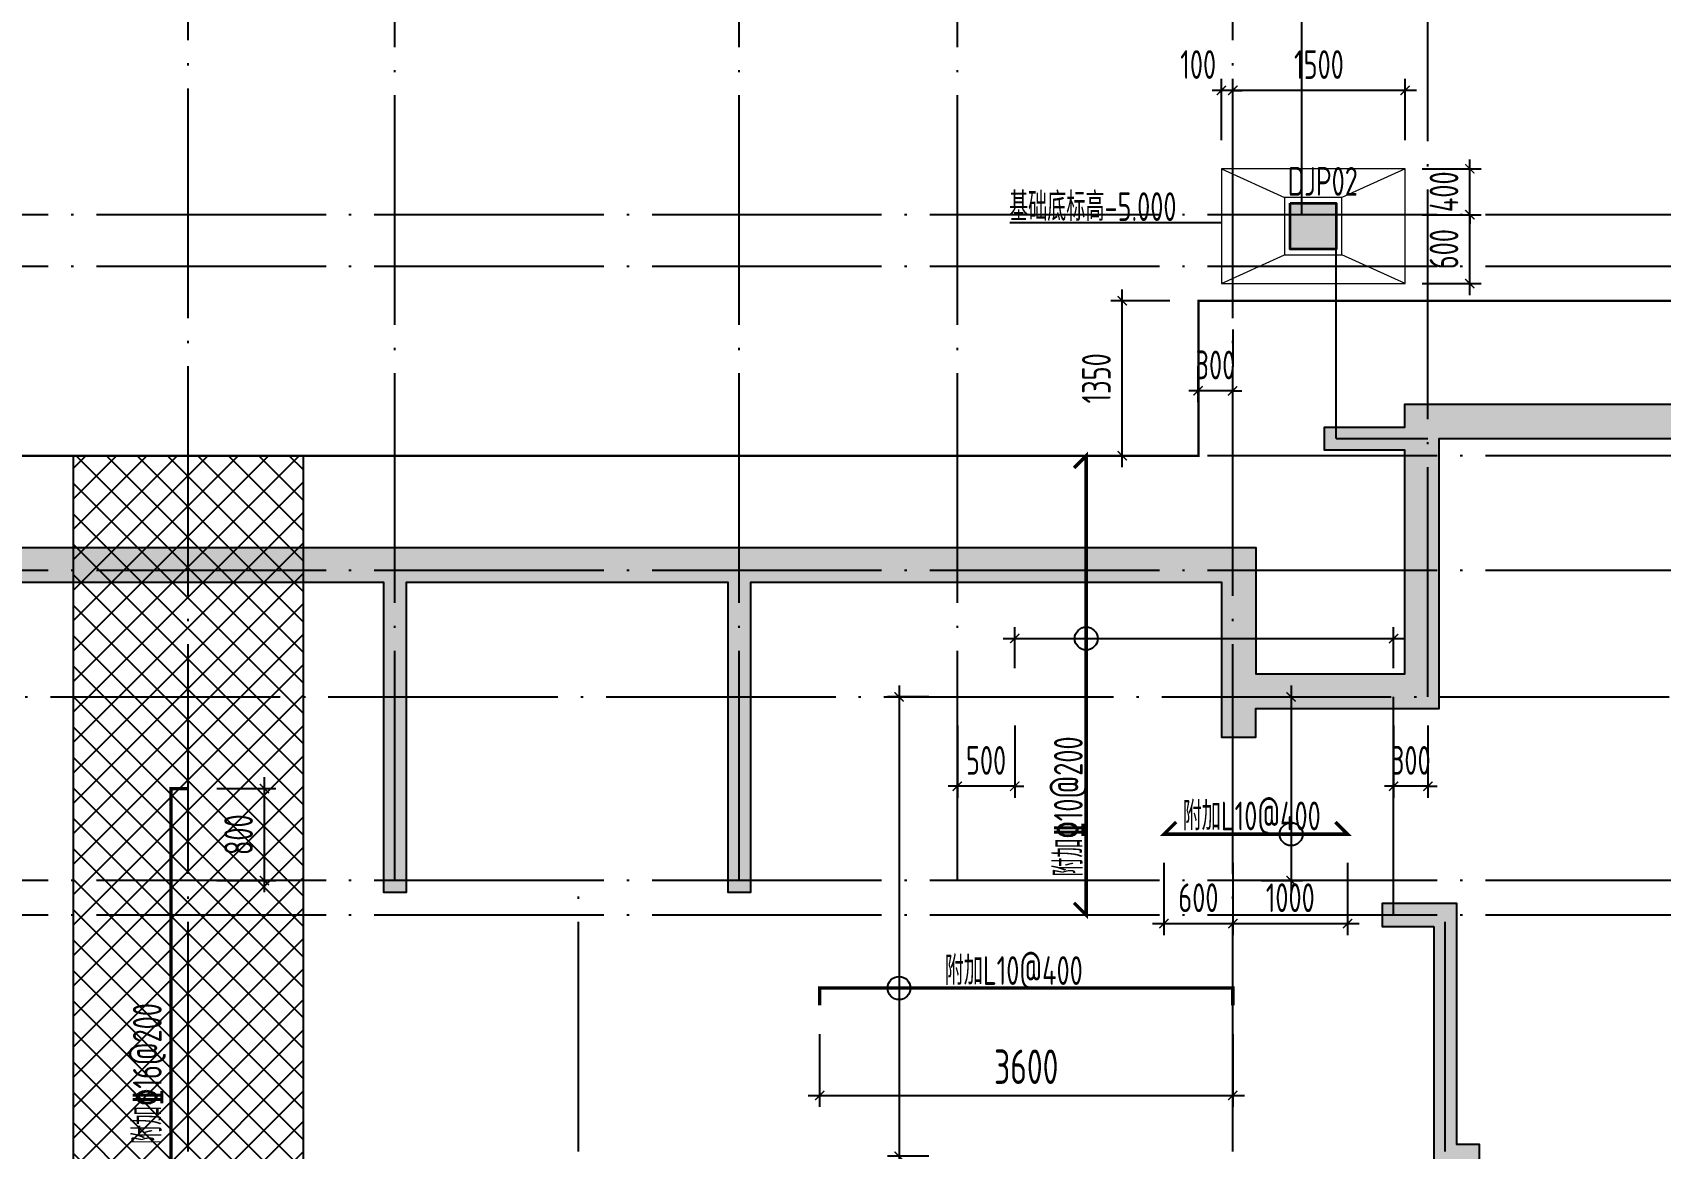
# Model space of a CAD drawing. Extents: x 826826 to 1642106, y -156213 to 399140.
# Drawn here: x 1092918 to 1107100, y 332295 to 342015 of the extents above; entities that cross this region are included whole.
import ezdxf
from ezdxf.enums import TextEntityAlignment as Align

# ---------------------------------------------------------------- set-up
doc = ezdxf.new("R2010")
doc.units = 0
doc.header["$LTSCALE"] = 1000
doc.linetypes.add('DOTE', pattern=[2.42, 2, -0.2, 0.02, -0.2])
doc.layers.get('0').update_dxf_attribs({"linetype": 'CONTINUOUS'})
doc.layers.get('DEFPOINTS').update_dxf_attribs({"linetype": 'CONTINUOUS'})
for name, color, linetype in [('A-DOTE', 10, 'DOTE'), ('DIM_ELEV', 3, 'CONTINUOUS'), ('S-B板配筋', 6, 'CONTINUOUS'), ('S-B板配筋号', 7, 'CONTINUOUS'), ('S-J基础底板', 5, 'CONTINUOUS'), ('S-J基础底板标注', 3, 'CONTINUOUS'), ('S-Q墙填充', 252, 'CONTINUOUS'), ('S-Q墙实线', 6, 'CONTINUOUS'), ('S-Y一般标注', 3, 'CONTINUOUS'), ('S-Z柱填充', 252, 'CONTINUOUS'), ('S-Z柱实线', 6, 'CONTINUOUS'), ('后浇带', 8, 'CONTINUOUS'), ('独立基础', 2, 'CONTINUOUS')]:
    doc.layers.add(name, color=color, linetype=linetype)
doc.layers.add('独基集中标注', color=7, linetype='CONTINUOUS', lineweight=18)
doc.styles.add('TSSD_DIMENSION', font='Tssdeng.shx', dxfattribs={"width": 0.7, "bigfont": 'tssdchn.shx'})
doc.styles.add('TSSD_REIN', font='tssdeng.shx', dxfattribs={"width": 0.7, "height": 300, "bigfont": 'tssdchn.shx'})
doc.styles.add('样式 1', font='yjkeng.shx', dxfattribs={"width": 0.7, "height": 250, "bigfont": 'yjkchn.shx'})
doc.dimstyles.new('TSSD_100_100$0', dxfattribs={"dimtxt": 300, "dimasz": 80, "dimexe": 100, "dimexo": 250, "dimgap": 100, "dimtad": 1, "dimdec": 0, "dimzin": 0, "dimdsep": 46, "dimtxsty": 'TSSD_DIMENSION', "dimblk": 'ARCHTICK', "dimcen": 0, "dimdle": 100, "dimclrd": 3, "dimclre": 3, "dimclrt": 7, "dimadec": 0, "dimazin": 0, "dimtfac": 1, "dimtdec": 0, "dimtix": 1, "dimtmove": 2, "dimatfit": 3, "dimldrblk": 'ARCHTICK', "dimfxl": 0, "dimtolj": 1, "dimtzin": 0, "dimarcsym": 0})

# ---------------------------------------------------------------- blocks, each defined once
blk = doc.blocks.new('20210801.08473688')
at = {"layer": 'A-DOTE'}
for p, q in [((28700, 3300), (28700, 19800)), ((30500, 10500), (30500, 19800)), ((33500, 10500), (33500, 19800)), ((35400, 10500), (35400, 19800)), ((37800, 3300), (37800, 19800)), ((39500, 12100), (39500, 19800)), ((38400, 16300), (38400, 18800)), ((54100, 16300), (3300, 16300)), ((38700, 14350), (38700, 16300)), ((54100, 15850), (3300, 15850)), ((38700, 14350), (39500, 14350)), ((54100, 14200), (3300, 14200)), ((54100, 13200), (3300, 13200)), ((3300, 12100), (54100, 12100)), ((39200, 10200), (39200, 12100)), ((54100, 10500), (3300, 10500)), ((32100, 3300), (32100, 10500)), ((54100, 10200), (3300, 10200)), ((39650, 3300), (39650, 10200))]:
    blk.add_line(p, q, dxfattribs=at)
blk = doc.blocks.new('_ArchTick')
at = {"color": 0, "linetype": 'ByBlock', "const_width": 0.15}
blk.add_lwpolyline([(-0.5, -0.5), (0.5, 0.5)], dxfattribs=at)
blk = doc.blocks.new('*D1019')
at = {"layer": 'DEFPOINTS', "color": 0}
for p in [(1104775, 340828), (1105439, 340828), (1104775, 340428)]:
    blk.add_point(p, dxfattribs=at)
at = {"layer": 'S-J基础底板标注', "color": 3, "lineweight": -2}
for p, q in [((1105025, 340828), (1105539, 340828)), ((1105439, 340828), (1105439, 340908)), ((1105439, 340428), (1105439, 340828)), ((1105025, 340428), (1105539, 340428)), ((1105439, 340428), (1105439, 340348))]:
    blk.add_line(p, q, dxfattribs=at)
at = {"layer": 'S-J基础底板标注', "color": 3, "lineweight": -2, "xscale": 80, "yscale": 80, "zscale": 80}
for p, rotation in [((1105439, 340828), 270), ((1105439, 340428), 90)]:
    blk.add_blockref('_ArchTick', p, dxfattribs=dict(at, rotation=rotation))
at = {"layer": 'S-J基础底板标注', "color": 7, "insert": (1105214, 340628), "char_height": 250, "attachment_point": 5, "rotation": 90, "style": 'TSSD_DIMENSION'}
blk.add_mtext('\\A1;400', dxfattribs=at)
blk = doc.blocks.new('*D1020')
at = {"layer": 'DEFPOINTS', "color": 0}
for p in [(1104775, 340428), (1105439, 340428), (1104775, 339828)]:
    blk.add_point(p, dxfattribs=at)
at = {"layer": 'S-J基础底板标注', "color": 3, "lineweight": -2}
for p, q in [((1105439, 339728), (1105439, 340528)), ((1105025, 340428), (1105539, 340428)), ((1105025, 339828), (1105539, 339828))]:
    blk.add_line(p, q, dxfattribs=at)
at = {"layer": 'S-J基础底板标注', "color": 3, "lineweight": -2, "xscale": 80, "yscale": 80, "zscale": 80}
for p, rotation in [((1105439, 340428), 90), ((1105439, 339828), 270)]:
    blk.add_blockref('_ArchTick', p, dxfattribs=dict(at, rotation=rotation))
at = {"layer": 'S-J基础底板标注', "color": 7, "insert": (1105214, 340128), "char_height": 250, "attachment_point": 5, "rotation": 90, "style": 'TSSD_DIMENSION'}
blk.add_mtext('\\A1;600', dxfattribs=at)
blk = doc.blocks.new('*D1021')
at = {"layer": 'DEFPOINTS', "color": 0}
for p in [(1103275, 341511), (1103275, 340828), (1103375, 340828)]:
    blk.add_point(p, dxfattribs=at)
at = {"layer": 'S-J基础底板标注', "color": 3, "lineweight": -2}
for p, q in [((1103275, 341511), (1103195, 341511)), ((1103275, 341078), (1103275, 341611)), ((1103375, 341511), (1103275, 341511)), ((1103375, 341078), (1103375, 341611)), ((1103375, 341511), (1103455, 341511))]:
    blk.add_line(p, q, dxfattribs=at)
at = {"layer": 'S-J基础底板标注', "color": 3, "lineweight": -2, "xscale": 80, "yscale": 80, "zscale": 80}
for p, rotation in [((1103275, 341511), 6.404546834322718e-06), ((1103375, 341511), 180.0000064045468)]:
    blk.add_blockref('_ArchTick', p, dxfattribs=dict(at, rotation=rotation))
at = {"layer": 'S-J基础底板标注', "color": 7, "insert": (1103073, 341736), "char_height": 250, "attachment_point": 5, "rotation": 0, "style": 'TSSD_DIMENSION'}
blk.add_mtext('\\A1;100', dxfattribs=at)
blk = doc.blocks.new('*D1028')
at = {"layer": 'DEFPOINTS', "color": 0}
for p in [(1102411, 339678), (1103075, 339678), (1103075, 338328)]:
    blk.add_point(p, dxfattribs=at)
at = {"layer": 'S-J基础底板标注', "color": 3, "lineweight": -2}
for p, q in [((1102825, 339678), (1102311, 339678)), ((1102411, 338228), (1102411, 339778)), ((1102825, 338328), (1102311, 338328))]:
    blk.add_line(p, q, dxfattribs=at)
at = {"layer": 'S-J基础底板标注', "color": 3, "lineweight": -2, "xscale": 80, "yscale": 80, "zscale": 80}
for p, rotation in [((1102411, 339678), 90), ((1102411, 338328), 270)]:
    blk.add_blockref('_ArchTick', p, dxfattribs=dict(at, rotation=rotation))
at = {"layer": 'S-J基础底板标注', "color": 7, "insert": (1102186, 339003), "char_height": 250, "attachment_point": 5, "rotation": 90, "style": 'TSSD_DIMENSION'}
blk.add_mtext('\\A1;1350', dxfattribs=at)
blk = doc.blocks.new('*D1029')
at = {"layer": 'DEFPOINTS', "color": 0}
for p in [(1103075, 339678), (1103375, 339677), (1103072, 338894)]:
    blk.add_point(p, dxfattribs=at)
at = {"layer": 'S-J基础底板标注', "color": 3, "lineweight": -2}
for p, q in [((1103074, 339428), (1103071, 338794)), ((1103374, 339427), (1103371, 338793)), ((1103072, 338894), (1102992, 338895)), ((1103372, 338893), (1103072, 338894)), ((1103372, 338893), (1103452, 338893))]:
    blk.add_line(p, q, dxfattribs=at)
at = {"layer": 'S-J基础底板标注', "color": 3, "lineweight": -2, "xscale": 80, "yscale": 80, "zscale": 80}
for p, rotation in [((1103072, 338894), 359.7453935902107), ((1103372, 338893), 179.7453935902106)]:
    blk.add_blockref('_ArchTick', p, dxfattribs=dict(at, rotation=rotation))
at = {"layer": 'S-J基础底板标注', "color": 7, "insert": (1103223, 339119), "char_height": 250, "attachment_point": 5, "rotation": 359.7454, "style": 'TSSD_DIMENSION'}
blk.add_mtext('\\A1;300', dxfattribs=at)
blk = doc.blocks.new('*D1042')
at = {"layer": 'DEFPOINTS', "color": 0, "ltscale": 0.5}
for p in [(1100975, 336228), (1100467, 332228), (1100975, 332228)]:
    blk.add_point(p, dxfattribs=at)
at = {"layer": 'S-J基础底板标注', "color": 3, "lineweight": -2, "ltscale": 0.5}
for p, q in [((1100467, 336328), (1100467, 332128)), ((1100725, 336228), (1100367, 336228)), ((1100725, 332228), (1100367, 332228))]:
    blk.add_line(p, q, dxfattribs=at)
at = {"layer": 'S-J基础底板标注', "color": 3, "lineweight": -2, "ltscale": 0.5, "xscale": 80, "yscale": 80, "zscale": 80}
for p, rotation in [((1100467, 336228), 89.9995530177873), ((1100467, 332228), 269.9995530177873)]:
    blk.add_blockref('_ArchTick', p, dxfattribs=dict(at, rotation=rotation))
blk = doc.blocks.new('*D1040')
at = {"layer": 'DEFPOINTS', "color": 0}
for p in [(1099775, 333542), (1103375, 333542), (1103375, 332757)]:
    blk.add_point(p, dxfattribs=at)
at = {"layer": 'S-J基础底板标注', "color": 3, "lineweight": -2}
for p, q in [((1099775, 333292), (1099775, 332657)), ((1103375, 333292), (1103375, 332657)), ((1099675, 332757), (1103475, 332757))]:
    blk.add_line(p, q, dxfattribs=at)
at = {"layer": 'S-J基础底板标注', "color": 3, "lineweight": -2, "xscale": 80, "yscale": 80, "zscale": 80, "rotation": 180}
blk.add_blockref('_ArchTick', (1099775, 332757), dxfattribs=at)
at = {"layer": 'S-J基础底板标注', "color": 3, "lineweight": -2, "xscale": 80, "yscale": 80, "zscale": 80}
blk.add_blockref('_ArchTick', (1103375, 332757), dxfattribs=at)
at = {"layer": 'S-J基础底板标注', "color": 7, "insert": (1101575, 333007), "char_height": 300, "attachment_point": 5, "style": 'TSSD_DIMENSION'}
blk.add_mtext('\\A1;3600', dxfattribs=at)
blk = doc.blocks.new('*D1057')
at = {"layer": 'DEFPOINTS', "color": 0}
for p in [(1094275, 335429), (1094938, 335429), (1094275, 334628)]:
    blk.add_point(p, dxfattribs=at)
at = {"layer": 'S-J基础底板标注', "color": 3, "lineweight": -2}
for p, q in [((1094525, 335429), (1095038, 335429)), ((1094938, 334528), (1094938, 335529)), ((1094525, 334628), (1095038, 334628))]:
    blk.add_line(p, q, dxfattribs=at)
at = {"layer": 'S-J基础底板标注', "color": 3, "lineweight": -2, "xscale": 80, "yscale": 80, "zscale": 80}
for p, rotation in [((1094938, 335429), 90), ((1094938, 334628), 270)]:
    blk.add_blockref('_ArchTick', p, dxfattribs=dict(at, rotation=rotation))
at = {"layer": 'S-J基础底板标注', "color": 7, "insert": (1094713, 335028), "char_height": 250, "attachment_point": 5, "rotation": 90, "style": 'TSSD_DIMENSION'}
blk.add_mtext('\\A1;800', dxfattribs=at)
blk = doc.blocks.new('*D1060')
at = {"layer": 'DEFPOINTS', "color": 0, "ltscale": 0.5}
for p in [(1103375, 336228), (1103375, 334628), (1103883, 334628)]:
    blk.add_point(p, dxfattribs=at)
at = {"layer": 'S-J基础底板标注', "color": 3, "lineweight": -2, "ltscale": 0.5}
for p, q in [((1103883, 336328), (1103883, 334528)), ((1103625, 336228), (1103983, 336228)), ((1103625, 334628), (1103983, 334628))]:
    blk.add_line(p, q, dxfattribs=at)
at = {"layer": 'S-J基础底板标注', "color": 3, "lineweight": -2, "ltscale": 0.5, "xscale": 80, "yscale": 80, "zscale": 80}
for p, rotation in [((1103883, 336228), 90), ((1103883, 334628), 270)]:
    blk.add_blockref('_ArchTick', p, dxfattribs=dict(at, rotation=rotation))
blk = doc.blocks.new('*D1058')
at = {"layer": 'DEFPOINTS', "color": 0}
for p in [(1102775, 335033), (1103375, 335033), (1103375, 334254)]:
    blk.add_point(p, dxfattribs=at)
at = {"layer": 'S-J基础底板标注', "color": 3, "lineweight": -2}
for p, q in [((1102775, 334783), (1102775, 334154)), ((1103375, 334783), (1103375, 334154)), ((1102675, 334254), (1103475, 334254))]:
    blk.add_line(p, q, dxfattribs=at)
at = {"layer": 'S-J基础底板标注', "color": 3, "lineweight": -2, "xscale": 80, "yscale": 80, "zscale": 80, "rotation": 180}
blk.add_blockref('_ArchTick', (1102775, 334254), dxfattribs=at)
at = {"layer": 'S-J基础底板标注', "color": 3, "lineweight": -2, "xscale": 80, "yscale": 80, "zscale": 80}
blk.add_blockref('_ArchTick', (1103375, 334254), dxfattribs=at)
at = {"layer": 'S-J基础底板标注', "color": 7, "insert": (1103075, 334479), "char_height": 250, "attachment_point": 5, "style": 'TSSD_DIMENSION'}
blk.add_mtext('\\A1;600', dxfattribs=at)
blk = doc.blocks.new('*D1059')
at = {"layer": 'DEFPOINTS', "color": 0}
for p in [(1103375, 335033), (1104375, 335033), (1104375, 334254)]:
    blk.add_point(p, dxfattribs=at)
at = {"layer": 'S-J基础底板标注', "color": 3, "lineweight": -2}
for p, q in [((1103375, 334783), (1103375, 334154)), ((1104375, 334783), (1104375, 334154)), ((1103275, 334254), (1104475, 334254))]:
    blk.add_line(p, q, dxfattribs=at)
at = {"layer": 'S-J基础底板标注', "color": 3, "lineweight": -2, "xscale": 80, "yscale": 80, "zscale": 80, "rotation": 180}
blk.add_blockref('_ArchTick', (1103375, 334254), dxfattribs=at)
at = {"layer": 'S-J基础底板标注', "color": 3, "lineweight": -2, "xscale": 80, "yscale": 80, "zscale": 80}
blk.add_blockref('_ArchTick', (1104375, 334254), dxfattribs=at)
at = {"layer": 'S-J基础底板标注', "color": 7, "insert": (1103875, 334479), "char_height": 250, "attachment_point": 5, "style": 'TSSD_DIMENSION'}
blk.add_mtext('\\A1;1000', dxfattribs=at)
blk = doc.blocks.new('20210820.17331684')
at = {"layer": '独立基础', "lineweight": 18}
for p, q in [((74774, 64347), (75324, 64097)), ((76374, 64347), (75824, 64097)), ((74774, 63347), (75324, 63597)), ((76374, 63347), (75824, 63597))]:
    blk.add_line(p, q, dxfattribs=at)
for points in [[(76374, 64347), (74774, 64347), (74774, 63347), (76374, 63347)], [(75824, 64097), (75324, 64097), (75324, 63597), (75824, 63597)]]:
    blk.add_lwpolyline(points, close=True, dxfattribs=at)
blk = doc.blocks.new('*D2450')
at = {"layer": 'DEFPOINTS', "color": 0, "ltscale": 0.5}
for p in [(1104775, 336737), (1101475, 336228), (1104775, 336228)]:
    blk.add_point(p, dxfattribs=at)
at = {"layer": 'S-J基础底板标注', "color": 3, "lineweight": -2, "ltscale": 0.5}
for p, q in [((1101475, 336478), (1101475, 336837)), ((1104775, 336478), (1104775, 336837)), ((1101375, 336737), (1104875, 336737))]:
    blk.add_line(p, q, dxfattribs=at)
at = {"layer": 'S-J基础底板标注', "color": 3, "lineweight": -2, "ltscale": 0.5, "xscale": 80, "yscale": 80, "zscale": 80, "rotation": 180}
blk.add_blockref('_ArchTick', (1101475, 336737), dxfattribs=at)
at = {"layer": 'S-J基础底板标注', "color": 3, "lineweight": -2, "ltscale": 0.5, "xscale": 80, "yscale": 80, "zscale": 80}
blk.add_blockref('_ArchTick', (1104775, 336737), dxfattribs=at)
blk = doc.blocks.new('*D2453')
at = {"layer": 'DEFPOINTS', "color": 0}
for p in [(1100975, 336228), (1101475, 336228), (1100975, 335450)]:
    blk.add_point(p, dxfattribs=at)
at = {"layer": 'S-J基础底板标注', "color": 3, "lineweight": -2}
for p, q in [((1100975, 335978), (1100975, 335350)), ((1101475, 335978), (1101475, 335350)), ((1100975, 335450), (1100895, 335450)), ((1101475, 335450), (1100975, 335450)), ((1101475, 335450), (1101555, 335450))]:
    blk.add_line(p, q, dxfattribs=at)
at = {"layer": 'S-J基础底板标注', "color": 3, "lineweight": -2, "xscale": 80, "yscale": 80, "zscale": 80}
for p, rotation in [((1100975, 335450), 359.9999604591989), ((1101475, 335450), 179.9999604591989)]:
    blk.add_blockref('_ArchTick', p, dxfattribs=dict(at, rotation=rotation))
at = {"layer": 'S-J基础底板标注', "color": 7, "insert": (1101225, 335675), "char_height": 250, "attachment_point": 5, "rotation": 360, "style": 'TSSD_DIMENSION'}
blk.add_mtext('\\A1;500', dxfattribs=at)
blk = doc.blocks.new('*D2454')
at = {"layer": 'DEFPOINTS', "color": 0}
for p in [(1104775, 336228), (1105075, 336228), (1104775, 335450)]:
    blk.add_point(p, dxfattribs=at)
at = {"layer": 'S-J基础底板标注', "color": 3, "lineweight": -2}
for p, q in [((1104775, 335978), (1104775, 335350)), ((1105075, 335978), (1105075, 335350)), ((1104775, 335450), (1104695, 335450)), ((1105075, 335450), (1104775, 335450)), ((1105075, 335450), (1105155, 335450))]:
    blk.add_line(p, q, dxfattribs=at)
at = {"layer": 'S-J基础底板标注', "color": 3, "lineweight": -2, "xscale": 80, "yscale": 80, "zscale": 80}
for p, rotation in [((1104775, 335450), 359.999999999911), ((1105075, 335450), 179.9999999999111)]:
    blk.add_blockref('_ArchTick', p, dxfattribs=dict(at, rotation=rotation))
at = {"layer": 'S-J基础底板标注', "color": 7, "insert": (1104925, 335675), "char_height": 250, "attachment_point": 5, "style": 'TSSD_DIMENSION'}
blk.add_mtext('\\A1;300', dxfattribs=at)
blk = doc.blocks.new('*D2470')
at = {"layer": 'DEFPOINTS', "color": 0}
for p in [(1103375, 341511), (1103375, 340828), (1104875, 340828)]:
    blk.add_point(p, dxfattribs=at)
at = {"layer": 'S-J基础底板标注', "color": 3, "lineweight": -2}
for p, q in [((1104975, 341511), (1103275, 341511)), ((1103375, 341078), (1103375, 341611)), ((1104875, 341078), (1104875, 341611))]:
    blk.add_line(p, q, dxfattribs=at)
at = {"layer": 'S-J基础底板标注', "color": 3, "lineweight": -2, "xscale": 80, "yscale": 80, "zscale": 80}
for p, rotation in [((1103375, 341511), 180.0000064045175), ((1104875, 341511), 6.404517556291012e-06)]:
    blk.add_blockref('_ArchTick', p, dxfattribs=dict(at, rotation=rotation))
at = {"layer": 'S-J基础底板标注', "color": 7, "insert": (1104125, 341736), "char_height": 250, "attachment_point": 5, "rotation": 0, "style": 'TSSD_DIMENSION'}
blk.add_mtext('\\A1;1500', dxfattribs=at)

msp = doc.modelspace()

# ---------------------------------------------------------------- hatches: boundary and pattern name
at = {"layer": 'S-Q墙填充'}
h = msp.add_hatch(dxfattribs=at)
h.set_pattern_fill('ARMORED', color=252, scale=50, style=0)
h.set_pattern_definition([(50, (-113647.46, -428945.12), (358.63009, -31.37607), [37.5, -412.5]), (355, (-113647.46, -428945.12), (-69.37567, 376.09607), [30, -330]), (100.4514, (-113617.57, -428947.74), (289.25469, 344.71977), [31.870095, -350.57106]), (46.1842, (-113647.46, -428845.12), (533.62052, -82.75951), [56.25, -618.75]), (96.6356, (-113603, -428852), (467.33135, 487.05894), [47.80514, -525.8565]), (351.1842, (-113647.46, -428845.1), (467.33097, 487.0593), [45, -495]), (21, (-113597.46, -428870.12), (298.453526, -201.309445), [37.5, -412.5]), (326, (-113597.46, -428870.12), (121.65767, 362.57502), [30, -330]), (71.4514, (-113572.6, -428886.9), (420.111314, 161.26525), [31.870095, -350.57106]), (37.5, (-113647.46, -428945.12), (6.079928, 166.446927), [0, -326, 0, -335, 0, -331.25]), (7.5, (-113647.46, -428945.12), (131.534769, 197.205856), [0, -191, 0, -318.5, 0, -126.25]), (327.5, (-113758.96, -428945.12), (266.911218, -11.277436), [0, -125, 0, -390, 0, -517.5]), (317.5, (-113808.96, -428945.12), (291.593085, 50.05249), [0, -162.5, 0, -259, 0, -367.5]), (45, (-113647.46, -428945.12), (-176.776695, 176.776695), [])])
h.paths.add_polyline_path([(1118875.02, 337528.34), (1109375.01, 337528.34), (1109375.01, 336428.34), (1108075.13, 336428.34), (1108075.13, 338378.34), (1108773.66, 338378.34), (1108773.66, 338578.34), (1108075.13, 338578.34), (1108075.13, 338778.34), (1104873.66, 338778.34), (1104873.66, 338578.34), (1104173.66, 338578.34), (1104173.66, 338378.34), (1104873.66, 338378.34), (1104873.66, 336428.34), (1103575.01, 336428.34), (1103575.01, 337528.34), (1084975.02, 337528.34), (1084975.02, 336428.34), (1083675.01, 336428.34), (1083675.01, 338378.34), (1084375.01, 338378.34), (1084375.01, 338578.34), (1083675.01, 338578.34), (1083675.01, 338778.34), (1080473.55, 338778.34), (1080473.55, 338578.34), (1079775.01, 338578.34), (1079775.01, 338378.34), (1080473.55, 338378.34), (1080473.55, 336428.34), (1079175.01, 336428.34), (1079175.01, 337528.34), (1069675.01, 337528.34), (1069675.01, 330028.34), (1073375.01, 330028.35), (1078775.01, 330028.35), (1078775.01, 328828.34), (1085375.01, 328828.34), (1085375.01, 330028.34), (1097775.01, 330028.34), (1103175.01, 330028.34), (1103175.01, 328828.34), (1109775.01, 328828.34), (1109775.01, 330028.34), (1118875.02, 330028.34)])
h.paths.add_polyline_path([(1069975.01, 334528.34), (1070675.01, 334528.34), (1070675.01, 334728.34), (1069975.01, 334728.34), (1069975.01, 337228.34), (1071575.01, 337228.34), (1071575.01, 336578.34), (1071775.01, 336578.34), (1071775.01, 337228.34), (1074575.01, 337228.34), (1074575.01, 334528.35), (1074775.01, 334528.35), (1074775.01, 337228.34), (1078875.01, 337228.34), (1078875.01, 335778.35), (1079175.01, 335778.35), (1079175.01, 336128.34), (1080773.55, 336128.34), (1080773.55, 338478.34), (1083375.01, 338478.34), (1083375.01, 336128.34), (1084975.02, 336128.34), (1084975.02, 335778.35), (1085275.02, 335778.35), (1085275.02, 337228.34), (1089375.01, 337228.34), (1089375.01, 334528.34), (1089575.01, 334528.35), (1089575.01, 337228.34), (1092374.96, 337228.34), (1092373.61, 334528.35), (1092573.61, 334528.35), (1092574.96, 337228.34), (1095975.01, 337228.34), (1095975.01, 334528.35), (1096175.01, 334528.35), (1096175.01, 337228.34), (1098975.01, 337228.34), (1098975.01, 334528.35), (1099175.01, 334528.34), (1099175.01, 337228.34), (1103275.01, 337228.34), (1103275.01, 335878.35), (1103575.01, 335878.35), (1103575.01, 336128.34), (1105173.66, 336128.34), (1105173.66, 338478.34), (1107775.13, 338478.34), (1107775.13, 336128.34), (1109375.01, 336128.34), (1109375.01, 335778.35), (1109675.01, 335778.35), (1109675.01, 337228.34), (1113775.01, 337228.34), (1113775.01, 334528.34), (1113975.01, 334528.34), (1113975.01, 337228.34), (1116775.01, 337228.33), (1116775.01, 336578.41), (1116975.01, 336578.41), (1116975.01, 337228.33), (1118575.02, 337228.33), (1118575.01, 334728.34), (1117875.01, 334728.34), (1117875.01, 334528.34), (1118575.01, 334528.34), (1118575.01, 330328.34), (1115375.01, 330328.34), (1115375.01, 331778.34), (1115175.01, 331778.35), (1115175.01, 330328.34), (1109775.01, 330328.34), (1109775.01, 330578.34), (1109475.01, 330578.34), (1109475.01, 329128.34), (1103475.01, 329128.34), (1103475.01, 330578.34), (1103175.01, 330578.34), (1103175.01, 330328.34), (1097775.01, 330328.34), (1097775.01, 331778.34), (1097575.01, 331778.34), (1097575.01, 330328.34), (1090975.01, 330328.34), (1090975.01, 331778.34), (1090775.01, 331778.34), (1090775.01, 330328.34), (1085375.01, 330328.34), (1085375.01, 330578.34), (1085075.01, 330578.34), (1085075.01, 329128.34), (1079075.01, 329128.34), (1079075.01, 330578.34), (1078775.01, 330578.34), (1078775.01, 330328.34), (1073375.01, 330328.34), (1073375.01, 331778.34), (1073175.01, 331778.34), (1073175.01, 330328.34), (1069975.01, 330328.34)], flags=16)
h.paths.add_polyline_path([(1080274.94, 334228.32), (1080274.94, 334428.34), (1080925.01, 334428.34), (1080925.01, 334428.32), (1080925.01, 332328.34), (1081125.01, 332328.34), (1081125.01, 332128.32), (1080725.01, 332128.32), (1080725.01, 334228.32)], flags=0)
h.paths.add_polyline_path([(1083025, 332328.34), (1083225, 332328.34), (1083225, 334428.34), (1083875.02, 334428.34), (1083875.02, 334228.32), (1083425.01, 334228.32), (1083425.01, 332128.32), (1083025, 332128.32)], flags=0)
h.paths.add_polyline_path([(1104674.96, 334228.32), (1104674.96, 334428.34), (1105325.02, 334428.34), (1105325.02, 332328.34), (1105525.02, 332328.34), (1105525.02, 332328.32), (1105525.02, 332128.32), (1105125.02, 332128.32), (1105125.02, 332128.34), (1105125.02, 334228.32)], flags=0)
h.paths.add_polyline_path([(1107425.02, 332328.34), (1107625.02, 332328.34), (1107625.02, 334428.34), (1108275.01, 334428.34), (1108275.01, 334228.32), (1107825.02, 334228.32), (1107825.02, 332128.32), (1107425.02, 332128.32)], flags=0)
h = msp.add_hatch(color=252, dxfattribs=at)
h.dxf.hatch_style = 1
h.paths.add_polyline_path([(1105125.02, 334228.34), (1105125.02, 332128.34), (1105525.02, 332128.34), (1105525.02, 332328.34), (1105325.02, 332328.34), (1105325.02, 334428.34), (1104675, 334428.34), (1104675, 334228.34)])
at = {"layer": 'S-Z柱填充'}
msp.add_hatch(color=256, dxfattribs=at).paths.add_polyline_path([(1103875.01, 340528.34), (1104275.02, 340528.34), (1104275.02, 340128.34), (1103875.01, 340128.34)])
at = {"layer": '后浇带'}
h = msp.add_hatch(dxfattribs=at)
h.set_pattern_fill('ANSI37', color=144, scale=1500, angle=90, style=0)
h.set_pattern_definition([(135, (-6961.6, -864370.66), (-132.582521, -132.582521), []), (225, (-6961.6, -864370.66), (132.582521, -132.582521), [])])
h.paths.add_polyline_path([(1093275.22, 329228.34), (1093275.01, 338328.34), (1095275.01, 338328.34), (1095275.22, 329228.34)])

# ---------------------------------------------------------------- linework, layer by layer
at = {"layer": 'DIM_ELEV'}
msp.add_line((1101432.28, 340358.93), (1103275.02, 340358.93), dxfattribs=at)
at = {"layer": 'S-B板配筋', "const_width": 30}
for points in [[(1101991.22, 334434.41), (1102097.28, 334328.34), (1102097.28, 338328.34), (1101991.22, 338222.28)], [(1094275.01, 335428.64), (1094125.01, 335428.64), (1094125.01, 330228.34), (1094275.01, 330228.34)], [(1104268.52, 335138.59), (1104374.58, 335032.52), (1102775.06, 335032.52), (1102881.12, 335138.59)], [(1099775.02, 333541.91), (1099775.02, 333691.91), (1103375.01, 333691.92), (1103375.01, 333541.92)]]:
    msp.add_lwpolyline(points, dxfattribs=at)
at = {"layer": 'S-J基础底板', "const_width": 20}
msp.add_lwpolyline([(1077675.01, 327728.34), (1086475.01, 327728.34), (1086475.01, 329228.35), (1102075.01, 329228.33), (1102075.01, 327728.34), (1110875.01, 327728.34), (1110875.01, 328928.34), (1119675.01, 328928.34), (1119675.01, 338328.34), (1109875.01, 338328.34), (1109875.01, 339678.34), (1103075.01, 339678.34), (1103075.01, 338328.34), (1085475.01, 338328.34), (1085475.01, 339678.34), (1078675.01, 339678.34), (1078675.01, 338328.34), (1069075.01, 338328.34), (1069075.01, 328928.34), (1077675.01, 328928.34)], close=True, dxfattribs=at)
at = {"layer": 'S-J基础底板标注', "color": 2, "ltscale": 0.5}
for centre in [(1102097.28, 336736.56), (1103882.99, 335032.52), (1100467.05, 333691.91)]:
    msp.add_circle(centre, 100, dxfattribs=at)
at = {"layer": 'S-Q墙实线'}
for points in [[(1080473.55, 338778.34), (1083675.01, 338778.34), (1083675.01, 338578.34), (1084375.01, 338578.34), (1084375.01, 338378.34), (1083675.01, 338378.34), (1083675.01, 336428.34), (1084975.02, 336428.34), (1084975.02, 337528.34), (1103575.01, 337528.34), (1103575.01, 336428.34), (1104873.66, 336428.34), (1104873.66, 338378.34), (1104173.66, 338378.34), (1104173.66, 338578.34), (1104873.66, 338578.34), (1104873.66, 338778.34), (1108075.13, 338778.34)], [(1092574.96, 337228.34), (1095975.01, 337228.34), (1095975.01, 334528.35), (1096175.01, 334528.35), (1096175.01, 337228.34), (1098975.01, 337228.34), (1098975.01, 334528.35), (1099175.01, 334528.34), (1099175.01, 337228.34), (1103275.01, 337228.34), (1103275.01, 335878.35), (1103575.01, 335878.35), (1103575.01, 336128.34), (1105173.66, 336128.34), (1105173.66, 338478.34), (1107775.13, 338478.34)]]:
    msp.add_lwpolyline(points, dxfattribs=at)
msp.add_lwpolyline([(1105125.02, 334228.34), (1105125.02, 332128.34), (1105525.02, 332128.34), (1105525.02, 332328.34), (1105325.02, 332328.34), (1105325.02, 334428.34), (1104675, 334428.34), (1104675, 334228.34)], close=True, dxfattribs=at)
at = {"layer": 'S-Z柱实线', "lineweight": 35}
msp.add_lwpolyline([(1103875.01, 340528.34), (1104275.02, 340528.34), (1104275.02, 340128.34), (1103875.01, 340128.34)], close=True, dxfattribs=at)
at = {"layer": '后浇带', "color": 144}
msp.add_lwpolyline([(1093275.22, 329228.34), (1093275.01, 338328.34), (1095275.01, 338328.34), (1095275.22, 329228.34)], close=True, dxfattribs=at)

# ---------------------------------------------------------------- block references
at = {"layer": 'S-B板配筋号'}
msp.add_blockref('20210820.17331684', (1028500.67, 276481.67), dxfattribs=at)
at = {"layer": 'S-Y一般标注'}
msp.add_blockref('20210801.08473688', (1065575.01, 324128.34), dxfattribs=at)

# ---------------------------------------------------------------- texts
at = {"layer": 'S-B板配筋号', "color": 1, "style": 'TSSD_REIN', "width": 0.7}
for s, p in [('附加%%13210@200', (1102066.94, 334662.69)), ('附加%%13216@200', (1094043.1, 332333.53))]:
    msp.add_text(s, height=250, rotation=90, dxfattribs=at).set_placement(p)
for p in [(1102937.79, 335066.29), (1100864.58, 333719.71)]:
    msp.add_text('附加L10@400', height=250, dxfattribs=at).set_placement(p)
at = {"layer": '独基集中标注', "style": '样式 1', "width": 0.7}
msp.add_text('DJ%%142P%%14302', height=250, dxfattribs=at).set_placement((1103853.06, 340843.27), align=Align.TOP_LEFT)
msp.add_text('基础底标高-5.000', height=250, dxfattribs=at).set_placement((1101425.52, 340373.26))

# ---------------------------------------------------------------- dimensions: what is measured, and where the dimension line sits
at = {"layer": 'S-J基础底板标注'}
dim = msp.add_linear_dim(base=(1103275.02, 341511.25), p1=(1103375.01, 340828.34), p2=(1103275.02, 340828.34), angle=180.000006, dimstyle='TSSD_100_100$0', override={"dimtxt": 250}, dxfattribs=at)
dim.commit()
dim.dimension.update_dxf_attribs({"geometry": '*D1021', "text_midpoint": (1103073.42, 341736.25), "dimtype": 161})
for p1, p2, distance, override, picture, middle in [((1104875.02, 340828.34), (1103375.01, 340828.34), -682.91, {"dimtxt": 250}, '*D2470', (1104125.01, 341736.25)), ((1104775.02, 340428.34), (1104775.02, 340828.34), -663.65, {"dimtxt": 250}, '*D1019', (1105213.67, 340628.34)), ((1104775.02, 339828.34), (1104775.02, 340428.34), -663.65, {"dimtxt": 250}, '*D1020', (1105213.67, 340128.34)), ((1103075.01, 338328.34), (1103075.01, 339678.34), 663.65, {"dimtxt": 250}, '*D1028', (1102186.36, 339003.34)), ((1103375, 339677.01), (1103075.01, 339678.34), 783.97, {"dimtxt": 250}, '*D1029', (1103222.52, 339118.71)), ((1101475.27, 336228.34), (1100975.01, 336228.34), 778.4, {"dimtxt": 250}, '*D2453', (1101225.14, 335674.94)), ((1105075.01, 336228.34), (1104775.01, 336228.34), 778.4, {"dimtxt": 250}, '*D2454', (1104925.01, 335674.94)), ((1094274.81, 334628.34), (1094274.81, 335428.64), -663.65, {"dimtxt": 250}, '*D1057', (1094713.46, 335028.49)), ((1102775.06, 335032.52), (1103375.07, 335032.52), -778.4, {"dimtxt": 250}, '*D1058', (1103075.06, 334479.12)), ((1103375.07, 335032.52), (1104374.58, 335032.52), -778.4, {"dimtxt": 250}, '*D1059', (1103874.83, 334479.12)), ((1099775.02, 333541.91), (1103375.01, 333541.92), -784.48, {"dimlfac": -1}, '*D1040', (1101575.01, 333007.43))]:
    dim = msp.add_aligned_dim(p1=p1, p2=p2, distance=distance, dimstyle='TSSD_100_100$0', override=override, dxfattribs=at)
    dim.commit()
    dim.dimension.update_dxf_attribs({"geometry": picture, "text_midpoint": middle})
at = {"layer": 'S-J基础底板标注', "color": 2, "ltscale": 0.5}
for p1, p2, distance, picture, middle in [((1101475.27, 336228.34), (1104775.01, 336228.34), 508.22, '*D2450', (1103125.14, 336736.56)), ((1103375.07, 336228.34), (1103375.07, 334628.34), 507.91, '*D1060', (1103882.98, 335428.34))]:
    dim = msp.add_aligned_dim(p1=p1, p2=p2, distance=distance, text=' ', dimstyle='TSSD_100_100$0', dxfattribs=at)
    dim.commit()
    dim.dimension.update_dxf_attribs({"geometry": picture, "text_midpoint": middle})
dim = msp.add_aligned_dim(p1=(1100975.01, 336228.34), p2=(1100974.98, 332228.34), distance=-507.95, text=' ', dimstyle='TSSD_100_100$0', override={"dimlfac": -1}, dxfattribs=at)
dim.commit()
dim.dimension.update_dxf_attribs({"geometry": '*D1042', "text_midpoint": (1100467.05, 334228.35)})

doc.saveas('drawing.dxf')
